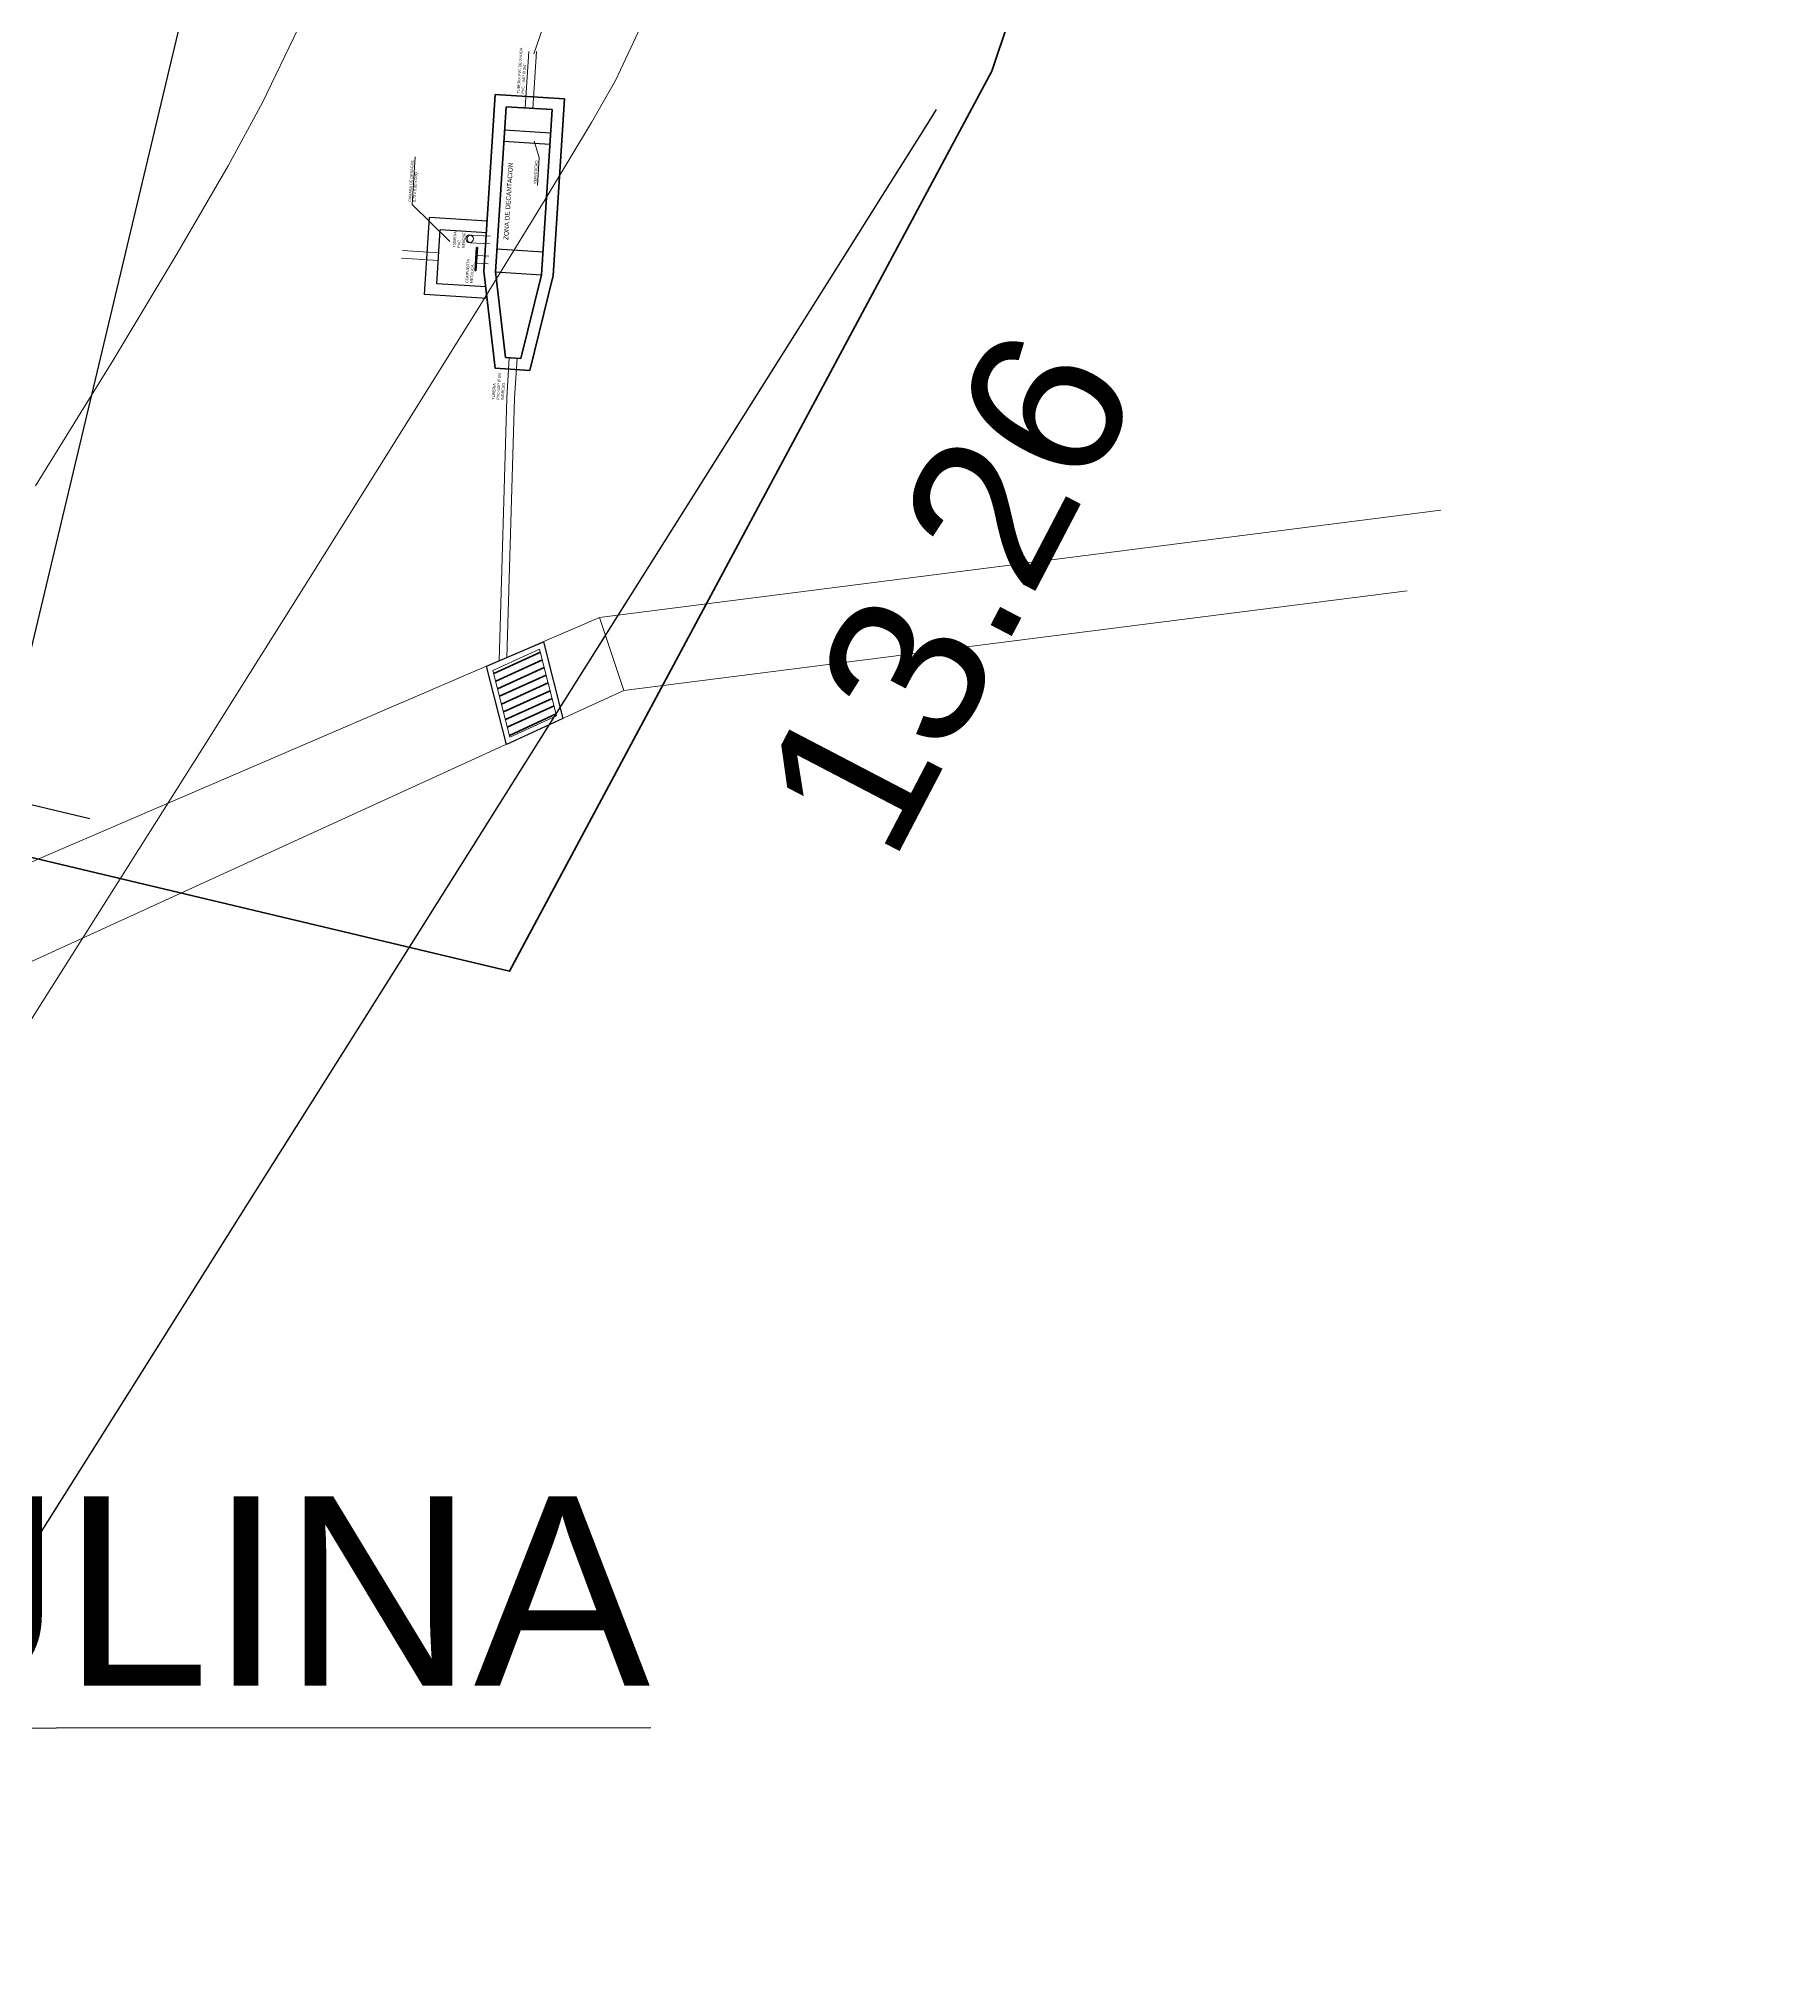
# Model space of a CAD drawing. Header units: metres. Extents: x 2572 to 5235, y 1556 to 2684.
# Drawn here: x 2951.89 to 2974.48, y 2254.44 to 2279.61 of the extents above; entities that cross this region are included whole.
import ezdxf

# ---------------------------------------------------------------- set-up
doc = ezdxf.new("R2010")
doc.units = ezdxf.units.M
doc.linetypes.add('HIDDEN2', pattern=[4.7625, 3.175, -1.5875])
for name, color, linetype, lineweight in [('0-LINEA1 0.00mm', 1, 'Continuous', 0), ('0-TAPA METAL 0.15mm', 207, 'Continuous', 5), ('ACERO LONG', 211, 'Continuous', 35), ('PLUMA_0.05', 7, 'Continuous', 5), ('PLUMA_0.13', 6, 'Continuous', 35), ('PLUMA_0.15', 5, 'Continuous', 15), ('PLUMA_0.20', 3, 'Continuous', 20), ('PLUMA_0.25', 2, 'Continuous', 25), ('PLUMA_0.60', 1, 'Continuous', 60), ('ROTULO', 7, 'Continuous', 18), ('Structural - Grid_Pen_No__15', 214, 'Continuous', 25), ('TEXTO', 7, 'Continuous', 5), ('vanos', 145, 'Continuous', 9), ('VIGAS DE LOSA1', 190, 'Continuous', 9)]:
    doc.layers.add(name, color=color, linetype=linetype, lineweight=lineweight)
doc.layers.add('C-TOPO-MAJR', color=9, linetype='Continuous')
doc.layers.add('SOMBREADO', color=7, linetype='Continuous')
doc.styles.add('arial', font='arial.ttf')
doc.styles.get("Standard").update_dxf_attribs({"font": 'arial.ttf'})
doc.dimstyles.new('ISO-25', dxfattribs={"dimtxt": 0.5, "dimasz": 2.4995, "dimexe": 1.25, "dimexo": 0.625, "dimtad": 1, "dimtxsty": 'Standard', "dimblk": 'NONE', "dimblk2": 'NONE', "dimcen": 2.5, "dimadec": 0, "dimazin": 0, "dimtfac": 1, "dimtmove": 0, "dimatfit": 3, "dimfxl": 1, "dimarcsym": 0})

# ---------------------------------------------------------------- blocks, each defined once
blk = doc.blocks.new('*D188')
at = {"color": 0, "lineweight": -2, "transparency": 16777216}
for p, q in [((2964.728, 2335.46), (2968.104, 2334.654)), ((2951.34, 2269.773), (2966.888, 2334.944)), ((2949.18, 2270.289), (2952.556, 2269.483))]:
    blk.add_line(p, q, dxfattribs=at)
at = {"layer": 'Defpoints', "color": 0, "transparency": 16777216}
for p in [(2964.12, 2335.605), (2966.888, 2334.944), (2948.573, 2270.434)]:
    blk.add_point(p, dxfattribs=at)
at = {"color": 0, "transparency": 16777216, "insert": (2958.258, 2302.563), "char_height": 0.5, "attachment_point": 5, "rotation": 76.5817}
blk.add_mtext('67', dxfattribs=at)
blk = doc.blocks.new('_None')

msp = doc.modelspace()

# ---------------------------------------------------------------- linework, layer by layer
at = {"layer": '0-LINEA1 0.00mm'}
msp.add_lwpolyline([(2958.892, 2281.204), (2958.811, 2280.828), (2958.322, 2279.414)], dxfattribs=at)
at = {"layer": '0-TAPA METAL 0.15mm', "color": 160, "lineweight": 25}
msp.add_lwpolyline([(2957.708, 2271.461), (2958.448, 2271.779), (2958.702, 2270.782), (2957.967, 2270.446)], close=True, dxfattribs=at)
at = {"layer": '0-TAPA METAL 0.15mm', "color": 160, "lineweight": 9}
msp.add_lwpolyline([(2957.793, 2271.404), (2958.399, 2271.681), (2958.619, 2270.818), (2958.012, 2270.541)], close=True, dxfattribs=at)
at = {"layer": '0-TAPA METAL 0.15mm', "color": 160, "lineweight": 60}
for points in [[(2957.802, 2271.368), (2958.409, 2271.645)], [(2957.828, 2271.268), (2958.435, 2271.543)], [(2957.853, 2271.169), (2958.459, 2271.445)], [(2957.877, 2271.074), (2958.485, 2271.343)], [(2957.904, 2270.967), (2958.51, 2271.245)], [(2957.929, 2270.868), (2958.536, 2271.142)], [(2957.954, 2270.769), (2958.561, 2271.044)], [(2957.979, 2270.671), (2958.586, 2270.945)], [(2958.007, 2270.563), (2958.612, 2270.844)]]:
    msp.add_lwpolyline(points, dxfattribs=at)
at = {"layer": 'C-TOPO-MAJR', "color": 9, "linetype": 'Continuous', "lineweight": -3, "elevation": 15, "flags": 128}
msp.add_lwpolyline([(2963.55, 2278.693), (2963.477, 2278.577), (2963.295, 2278.288), (2962.94, 2277.724), (2962.327, 2276.749), (2961.362, 2275.216), (2960.215, 2273.394), (2958.926, 2271.345), (2957.535, 2269.134), (2956.08, 2266.822), (2954.602, 2264.475), (2953.141, 2262.154), (2951.737, 2259.923), (2950.428, 2257.845), (2950.327, 2257.684)], dxfattribs=at)
at = {"layer": 'PLUMA_0.05', "color": 7, "linetype": 'Continuous', "lineweight": 9}
for p, q in [((2958.393, 2278.067), (2958.328, 2278.278)), ((2956.742, 2277.457), (2956.782, 2278.077)), ((2958.371, 2277.706), (2958.393, 2278.067)), ((2956.742, 2277.457), (2957.234, 2276.977))]:
    msp.add_line(p, q, dxfattribs=at)
at = {"layer": 'PLUMA_0.15', "color": 5, "linetype": 'Continuous', "lineweight": 15}
for p, q in [((2957.755, 2277.045), (2957.501, 2277.061)), ((2957.09, 2276.829), (2956.618, 2276.859)), ((2957.749, 2276.945), (2957.495, 2276.961)), ((2957.739, 2276.787), (2957.589, 2276.797)), ((2957.084, 2276.729), (2956.603, 2276.759)), ((2957.732, 2276.687), (2957.583, 2276.697))]:
    msp.add_line(p, q, dxfattribs=at)
msp.add_circle((2957.489, 2277.012), 0.05, dxfattribs=at)
msp.add_arc((2957.511, 2277.01), 0.0517, 100.9281, 251.7743, dxfattribs=at)
at = {"layer": 'PLUMA_0.20', "color": 3, "linetype": 'Continuous', "lineweight": 20}
for p, q in [((2958.212, 2278.711), (2958.259, 2279.445)), ((2958.312, 2278.705), (2958.359, 2279.446)), ((2957.972, 2274.944), (2958.005, 2275.468)), ((2958.072, 2274.941), (2958.105, 2275.462))]:
    msp.add_line(p, q, dxfattribs=at)
at = {"layer": 'PLUMA_0.25', "linetype": 'Continuous', "lineweight": 25}
for p, q in [((2957.934, 2278.278), (2958.533, 2278.24)), ((2957.943, 2278.428), (2958.542, 2278.389)), ((2956.905, 2276.289), (2956.969, 2277.287)), ((2957.717, 2277.24), (2956.969, 2277.287)), ((2957.065, 2276.429), (2957.109, 2277.128)), ((2957.708, 2277.09), (2957.109, 2277.128)), ((2957.845, 2276.881), (2958.444, 2276.842)), ((2957.826, 2276.581), (2958.425, 2276.543)), ((2957.717, 2276.238), (2956.905, 2276.289)), ((2957.699, 2276.389), (2957.065, 2276.429))]:
    msp.add_line(p, q, dxfattribs=at)
at = {"layer": 'PLUMA_0.60'}
for p, q in [((2957.676, 2276.591), (2957.822, 2278.886)), ((2957.822, 2278.886), (2958.721, 2278.829)), ((2958.574, 2276.534), (2958.721, 2278.829)), ((2957.826, 2276.581), (2957.963, 2278.727)), ((2957.963, 2278.727), (2958.561, 2278.689)), ((2958.425, 2276.543), (2958.561, 2278.689)), ((2957.561, 2276.599), (2957.58, 2276.898)), ((2957.566, 2276.599), (2957.585, 2276.898)), ((2957.571, 2276.598), (2957.59, 2276.898)), ((2957.59, 2276.898), (2957.58, 2276.898)), ((2957.571, 2276.598), (2957.561, 2276.599)), ((2957.821, 2275.33), (2957.676, 2276.591)), ((2957.955, 2275.471), (2957.826, 2276.581)), ((2958.155, 2275.459), (2958.425, 2276.543)), ((2958.27, 2275.301), (2958.574, 2276.534)), ((2957.821, 2275.33), (2958.27, 2275.301)), ((2957.955, 2275.471), (2958.155, 2275.459))]:
    msp.add_line(p, q, dxfattribs=at)
at = {"layer": 'SOMBREADO', "color": 0, "linetype": 'Continuous', "lineweight": 50, "elevation": 0.963, "flags": 128}
msp.add_lwpolyline([(2855.603, 2325.998), (2841.861, 2306.394), (2833.957, 2297.019), (2833.957, 2297.019), (2958.008, 2267.502), (2958.008, 2267.502), (2958.008, 2267.502), (2964.27, 2279.19), (2970.935, 2299.064), (2970.485, 2336.622), (2974.483, 2363.009), (2974.483, 2363.009), (2974.483, 2363.009), (2883.659, 2373.843), (2882.812, 2365.529), (2869.334, 2345.666)], close=True, dxfattribs=at)
at = {"layer": 'Structural - Grid_Pen_No__15', "linetype": 'HIDDEN2', "lineweight": 9, "elevation": 0.963, "flags": 128}
msp.add_lwpolyline([(2855.603, 2325.998), (2841.861, 2306.394), (2833.957, 2297.019), (2833.957, 2297.019), (2958.008, 2267.502), (2958.008, 2267.502), (2958.008, 2267.502), (2964.27, 2279.19), (2970.935, 2299.064), (2970.485, 2336.622), (2974.483, 2363.009), (2974.483, 2363.009), (2974.483, 2363.009), (2883.659, 2373.843), (2882.812, 2365.529), (2869.334, 2345.666)], close=True, dxfattribs=at)
at = {"layer": 'TEXTO', "lineweight": 30, "flags": 128}
msp.add_lwpolyline([(2874.912, 2257.633), (2959.843, 2257.68)], dxfattribs=at)
at = {"layer": 'vanos', "linetype": 'Continuous', "lineweight": 0, "flags": 128}
for points, elevation in [([(2951.209, 2265.946), (2952.631, 2268.193), (2954.028, 2270.405), (2955.355, 2272.514), (2956.567, 2274.449), (2957.621, 2276.142), (2958.471, 2277.522), (2959.073, 2278.521), (2959.382, 2279.068), (2959.715, 2279.768)], 14), ([(2951.853, 2273.803), (2952.847, 2275.416), (2953.693, 2276.82), (2954.356, 2277.961), (2954.799, 2278.784), (2955.262, 2279.743)], 13)]:
    msp.add_lwpolyline(points, dxfattribs=dict(at, elevation=elevation))
at = {"layer": 'VIGAS DE LOSA1', "color": 2, "linetype": 'Continuous', "lineweight": 9, "flags": 128}
for points in [[(2957.875, 2271.533), (2957.972, 2274.944)], [(2957.975, 2271.576), (2958.072, 2274.937)], [(2970.1, 2273.486), (2959.178, 2272.093), (2921.238, 2255.764)], [(2969.665, 2272.441), (2969.665, 2272.441), (2959.493, 2271.144), (2922.969, 2254.435)], [(2959.493, 2271.144), (2959.178, 2272.093)]]:
    msp.add_lwpolyline(points, dxfattribs=at)

# ---------------------------------------------------------------- texts
at = {"layer": 'ACERO LONG', "color": 0, "linetype": 'Continuous', "lineweight": 9, "insert": (2963.718, 2272.427, 0.963), "char_height": 2, "attachment_point": 5, "rotation": 62.4368}
msp.add_mtext('13.26', dxfattribs=at)
at = {"layer": 'PLUMA_0.13', "color": 6, "linetype": 'Continuous', "lineweight": 13, "attachment_point": 1, "rotation": 86.3512}
for s, insert, char_height in [('TUBERIA PVC DE SALIDA\\PPVC - SAP %%C 3/4"', (2958.104, 2278.902), 0.035), ('CAMARA DE DESAGUE \\P0.70 x 0.80 x 0.80', (2956.694, 2277.492), 0.035), ('VERTEDERO', (2958.321, 2277.726), 0.035), ('ZONA DE DECANTACION', (2957.93, 2276.999), 0.06), ('TUBERIA\\PPVC\\PREBOSE', (2957.272, 2276.899), 0.035), ('COMPUERTA\\PMETALICA', (2957.436, 2276.438), 0.035), ('TUBERIA \\PPVC-SAP %%C 3/4"\\PINGRESO', (2957.781, 2274.926), 0.035)]:
    msp.add_mtext(s, dxfattribs=dict(at, insert=insert, char_height=char_height))
at = {"layer": 'ROTULO', "color": 7, "lineweight": -3, "style": 'arial'}
msp.add_text('PLANO  EN PLANTA DE LA PLANTA DE ESPIRULINA ', height=2.45843, dxfattribs=at).set_placement((2874.912, 2258.223))

# ---------------------------------------------------------------- dimensions: what is measured, and where the dimension line sits
dim = msp.add_aligned_dim(p1=(2948.573, 2270.434), p2=(2964.12, 2335.605), distance=-2.845, dimstyle='ISO-25')
dim.commit()
dim.dimension.update_dxf_attribs({"geometry": '*D188', "text_midpoint": (2958.258, 2302.563)})

doc.saveas('drawing.dxf')
